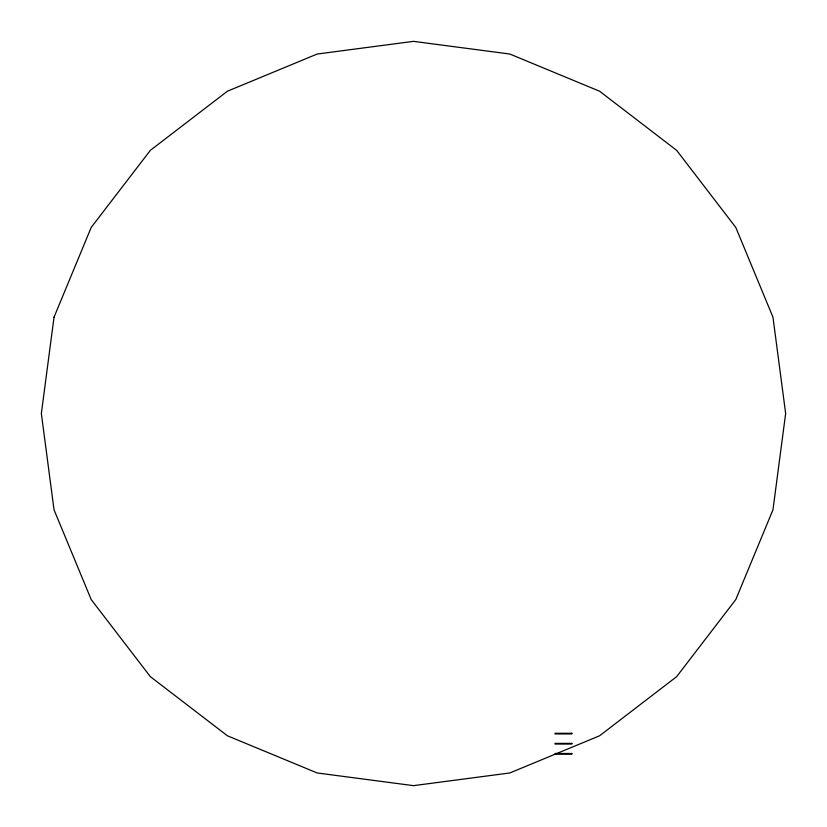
<?xml version="1.0" encoding="UTF-8"?>
<svg xmlns="http://www.w3.org/2000/svg" width="827" height="827" viewBox="0 0 827 827"><rect width="100%" height="100%" fill="white"/><g stroke="black" fill="none" stroke-linecap="round" stroke-linejoin="round"><path stroke-width="1.24" d="M54.034 317.186L41.35 413.5L54.034 509.814L91.208 599.575L150.349 676.651L227.425 735.792L317.186 772.966L413.5 785.65L509.814 772.966L599.575 735.792L676.651 676.651L735.792 599.575L772.966 509.814L785.65 413.5L772.966 317.186L735.792 227.425L676.651 150.349L599.575 91.208L509.814 54.034L413.5 41.35L317.186 54.034L227.425 91.208L150.349 150.349L91.208 227.425L54.034 317.186M571.87 733.28L555.031 733.28L555.031 733.952L571.87 733.952L571.87 733.28M571.87 743.38L555.031 743.38L555.031 744.052L571.87 744.052L571.87 743.38M571.87 753.48L555.031 753.48L555.031 754.162L571.87 754.162L571.87 753.48"/></g></svg>
